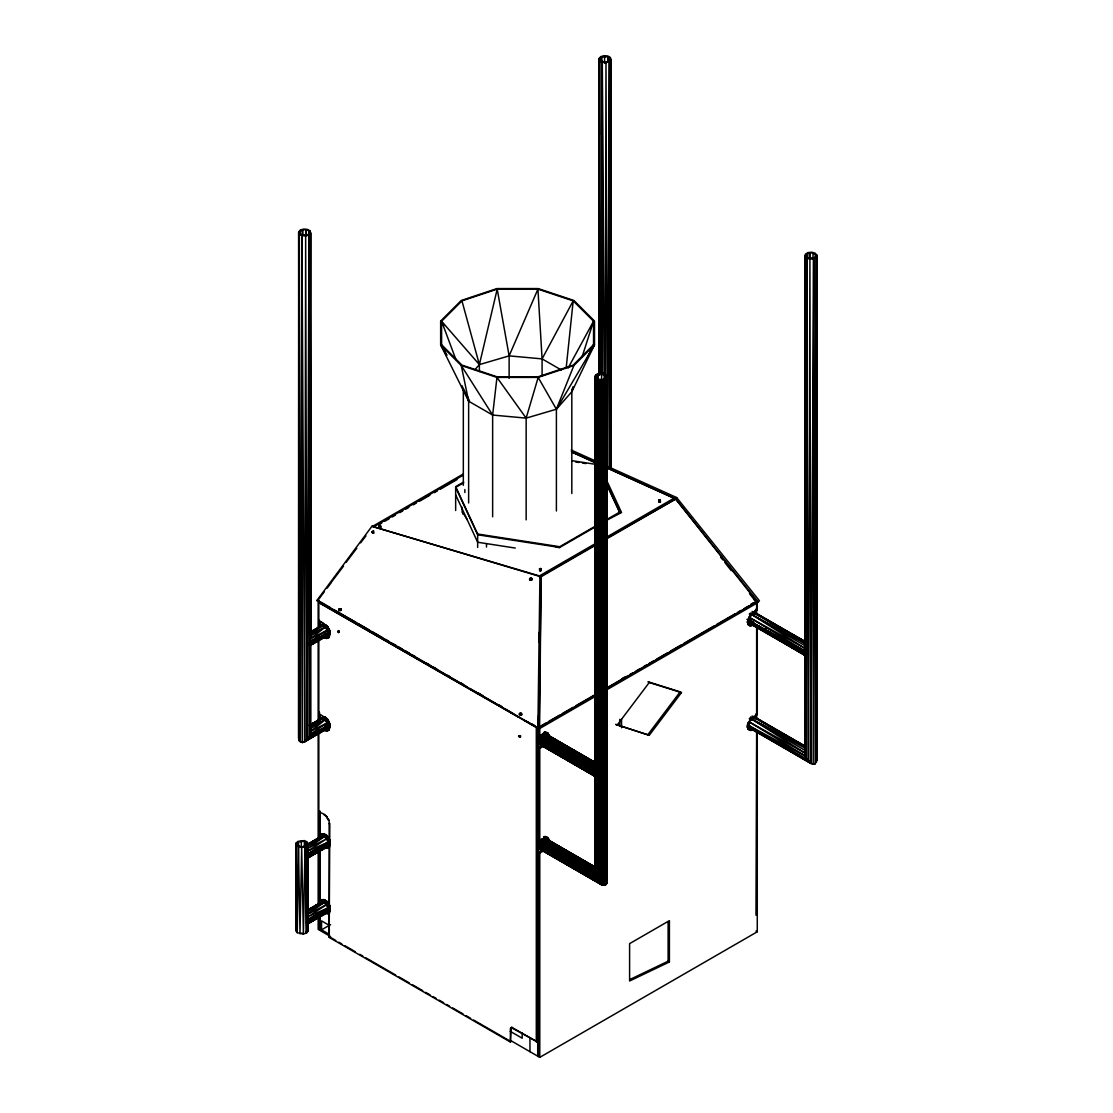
<?xml version="1.0" encoding="UTF-8"?>
<svg xmlns="http://www.w3.org/2000/svg" width="1113" height="1113" viewBox="0 0 1113 1113"><rect width="100%" height="100%" fill="white"/><g stroke="black" fill="none" stroke-linecap="round" stroke-linejoin="round"><path stroke-width="1.5" d="M298.632 738.281L298.701 231.963L300.413 230.029L303.752 229.041L307.466 229.389L310.124 230.92L310.708 233.062L310.777 638.584L308.997 644.566L310.777 645.596L310.777 731.255C310.416 736.138 307.369 741.369 302.374 742.594L299.091 740.702L298.632 738.281L298.701 231.963L298.841 414.217M299.091 740.702L299.286 234.106L301.943 235.636L305.658 235.984L308.997 234.996L310.708 233.062L310.318 641.533L324.022 635.3L327.598 629.972L325.455 626.925L322.798 625.395L310.499 631.753M596.011 458.361L595.886 375.011L595.538 772.325L596.86 775.371L597.778 881.413C599.573 885.572 607.656 887.395 607.239 881.037L607.239 376.764C605.806 371.951 596.498 371.951 595.079 376.764L595.538 772.325L538.748 740.368L541.781 735.095L545.94 733.996L596.679 763.281M596.276 379.477L596.276 375.999L598.251 374.371L604.721 374.691L606.182 376.5L605.291 378.434L602.467 379.575L599.017 379.408L596.568 377.989L596.276 375.999L596.276 379.477L596.276 375.999M538.789 738.726L595.191 770.808L595.079 376.764L598.112 379.797L597.778 881.413L538.748 847.577C538.052 843.598 541.419 837.602 545.94 838.632L596.679 867.917M598.975 374.831L599.031 58.572L600.742 56.638L604.081 55.65L607.795 55.984L610.453 57.528L611.037 59.671L611.107 469.394M599.462 375.123L599.031 58.572L599.337 375.039M601.59 380.785L601.59 373.857M601.465 57.055L601.465 62.272L601.465 57.055L607.935 56.721L609.924 58.363L609.618 60.352L607.169 61.758L603.733 61.938L600.895 60.784L600.004 58.864L601.465 57.055L601.451 62.258M604.721 379.909L604.721 374.691M605.848 884.682L605.458 379.241L605.013 885.169L604.192 379.797L607.239 376.764L606.766 883.458L606.418 375.011L606.209 884.334M610.731 469.185L611.037 59.671L609.34 61.591L605.987 62.578L602.272 62.245L599.629 60.714L599.114 374.914M804.949 746.016L756.089 717.885L753.946 717.329L751.289 718.859L749.132 721.906L804.796 752.931L805.255 655.056L765.201 631.141L764.701 629.499L805.255 651.258L806.577 654.291L804.796 655.32L804.796 752.931C805.158 757.814 808.205 763.045 813.2 764.269L815.161 763.894L816.942 759.956L816.872 255.127L815.161 253.194L811.822 252.22L808.108 252.554L805.45 254.084L804.866 256.227L805.255 651.258L748.312 620.651L751.289 614.223L753.946 612.693L756.089 613.249L804.949 641.38M809.554 258.077L809.568 252.86L813.005 253.041L815.453 254.446L815.746 256.435L813.77 258.077L807.301 257.743L805.84 255.934L806.73 254.014L809.568 252.86L809.582 258.063L809.568 252.86M813.005 258.23L813.005 253.041M758.76 627.802L751.289 623.656L804.796 655.32L749.132 623.099L748.312 620.651L751.998 621.986L749.132 617.27L805.255 651.258L804.866 256.227L806.577 258.16L809.916 259.148L813.631 258.814L815.161 763.894L816.288 257.27L816.942 759.956L816.872 255.127L816.288 257.27L813.631 258.814L813.2 764.269L751.289 728.305L758.718 732.437M329.058 913.676L325.399 912.883L329.058 913.676L329.907 910.657L307.731 923.373L306.409 933.07L306.409 856.843L308.19 850.847L308.176 843.64L306.979 841.79L304.239 840.607L297.811 841.414L296.169 843.139L296.058 930.844L297.254 932.694L303.404 934.016L306.409 933.07L308.051 931.331L308.19 923.637L329.907 910.657L329.587 905.245L326.721 901.154L324.106 899.638L321.768 899.666L320.238 901.252L320.405 903.506M300.399 233.507L300.413 230.029M310.499 724.438L322.798 718.066L325.455 719.61L327.598 722.643L328.418 726.038L327.598 728.486L304.698 741.787L301.943 235.636L300.413 742.218L299.286 234.106M305.992 234.899L306.005 229.695L302.569 229.862L300.12 231.281L299.828 233.271L301.804 234.899L308.273 234.579L309.734 232.77L308.844 230.836L306.005 229.695L306.019 234.913L306.005 229.695M309.971 284.636L310.124 230.92L310.777 638.584L327.598 629.972L328.418 633.367L327.598 635.801L310.318 645.331L310.318 734.218C316.802 731.909 324.815 729.738 327.598 722.643L310.777 731.255L310.318 728.848L325.455 719.61L310.777 731.255M595.886 375.011L596.095 773.869L555.304 750.732L596.095 773.869L596.86 379.241L595.149 377.307L595.733 375.164L598.391 373.634L602.105 373.3L605.458 374.274L607.155 376.208L606.571 378.35L603.914 379.881L600.199 380.229L596.86 379.241L596.86 880.007L597.778 881.413L541.6 848.829L559.505 859.292M598.557 881.886L604.526 885.308L604.192 379.797L601.159 380.27L599.963 883.722L599.587 380.145L598.112 379.797L596.86 775.371L595.191 776.331L539.861 744.514L538.748 740.368L596.095 773.869L555.304 750.732M604.582 63.163L604.596 56.207M604.178 378.935L604.192 373.718M604.192 379.797L603.483 885.35L538.748 847.577L597.778 881.413L556.222 857.066C552.493 855.73 557.808 858.137 555.484 855.271L538.748 845.004L595.538 876.961L596.86 880.007L556.194 857.024L555.484 855.271L542.351 847.897L596.095 878.505L596.095 775.803L556.194 752.388L555.484 750.621L538.748 740.368L596.095 773.869M605.263 374.984L605.987 62.578L607.044 376.417M805.255 372.173L804.796 648.295L749.132 617.27L752.889 622.932L764.534 629.666M815.439 257.924L815.453 254.446M324.064 729.891L304.698 741.787L305.658 235.984L307.035 739.908L328.418 726.038C324.022 725.314 321.546 731.519 327.598 728.486L307.035 739.908L308.997 234.996L310.318 641.533L328.418 633.367L310.318 645.331C324.022 636.9 339.256 625.854 308.997 644.566L316.454 640.949L308.997 644.566L324.481 634.772L328.418 633.367L310.318 645.331M601.09 372.591L602.272 62.245L604.401 374.9M805.255 651.258L806.577 258.16L808.539 761.584L749.132 727.735L748.312 725.286L749.132 721.906L805.255 755.894L805.255 655.056L748.312 620.651L751.762 622.028M607.378 466.556L609.34 61.591L610.397 467.488M747.435 622.654L750.273 623.071L747.435 622.654L749.119 623.489M813.631 258.814L810.876 763.462L749.132 727.735M538.553 715.214L538.428 727.346L539.61 727.415L596.61 694.512M539.249 642.479L539.346 632.087M539.61 727.415L541.071 576.743L596.471 544.716M308.162 918.851L308.19 857.859L306.409 856.843L307.452 845.574L306.409 933.07L305.032 846.965L307.452 845.574L308.176 843.64L307.731 853.796L329.907 842.527L329.058 838.117L326.721 835.376L324.106 833.874L321.768 833.901L320.238 835.473L320.405 837.727L321.768 833.901L324.106 833.874L326.721 835.376L329.587 839.466L326.512 838.91L324.12 836.684L323.062 833.985L327.723 836.67L330.088 840.343M537.899 728.639L539.93 576.478L371.923 526.282L316.871 600.505L539.082 728.598L541.113 576.437L371.923 526.282M329.058 847.897L325.399 847.118L329.058 847.897L329.907 842.527L328.558 846.562L307.731 857.594L307.731 919.575L306.409 922.607L308.19 923.637L326.512 912.924L329.142 910.587L329.907 908.291L306.409 922.607L328.377 910.796L328.098 907.846L322.965 901.001L323.062 899.763L326.721 901.154L329.587 905.245L326.512 904.688L307.731 914.204L307.731 919.575L328.377 908.876L328.905 907.485L326.944 903.311L322.965 901.001L308.51 909.961M539.499 739.895L538.859 738.072L540.083 738.67L539.499 739.895L540.348 735.971L541.781 736.194L542.073 734.497L543.909 734.914M541.308 841.331L539.012 842.736L540.083 843.306L539.499 844.53L539.541 843.014L541.308 841.331L540.334 840.621M749.119 728.125L747.435 727.359L748.548 726.399L748.506 722.281L747.435 727.359L749.119 728.125L750.899 726.998M341.246 610.105L339.799 610.453L341.357 609.493L339.855 608.881L339.799 610.453L338.783 609.562L341.135 608.936M519.924 713.377L521.677 713.6L519.451 714.824L519.507 713.656L521.232 713.336L519.507 713.656L521.399 715.13L519.312 714.226L520.773 713.516L519.924 713.377L521.788 714.769L520.327 715.116L521.399 715.13M754.92 613.764L753.501 612.915L753.738 613.82L754.837 613.5M755.157 614.195L755.198 613.04M753.515 717.551L755.017 718.511M537.941 737.71L537.718 743.804L538.428 743.178M537.941 842.346L537.718 848.44L538.428 847.814M309.177 922.566L329.824 911.575L328.098 911.589L307.731 923.373L308.051 931.331L308.19 923.637M320.961 626.953L321.142 625.409L322.881 624.101L324.12 626.953L326.679 627.607L328.641 632.003L328.418 633.923L326.123 635.217M329.072 722.017L326.123 721.53L322.881 716.786L321.142 718.094L320.961 719.638L322.881 716.786L325.413 717.384L327.959 719.708L323.313 717.05L321.142 718.094M321.142 625.409L322.881 624.101L325.413 624.713L324.12 626.953M323.313 717.05L325.413 717.384L324.12 719.624L326.679 720.278L328.641 724.688L328.418 726.594L326.123 727.902M308.176 843.64L308.19 850.847L329.824 841.484L324.954 835.863L322.965 835.237L320.474 837.185L320.6 836.392M323.062 899.763L321.198 900.403L320.474 902.949L321.768 899.666L325.399 900.487L330.088 906.107M566.225 367.401L573.195 300.872L537.927 289.13L497.205 289.13L461.951 300.872L441.597 321.24L441.597 344.738L446.856 355.353L440.651 344.891L440.651 321.087L461.255 300.482L496.954 288.573L538.177 288.573L573.877 300.482L594.495 321.087L594.495 344.891L571.818 391.762L556.403 409.222L526.157 418.126L492.642 415.052L468.629 401.195L440.651 344.891L461.255 365.495L492.642 415.052L492.642 516.822M326.471 635.773L328.363 635.732L329.587 634.396L329.685 630.348L325.413 624.713L321.713 625.089L321.907 626.202L324.954 626.118L326.679 627.607L326.123 628.859L329.072 629.332L329.685 630.348L330.074 633.589L328.961 635.732L326.735 636.107L328.961 635.732L330.074 633.589L329.072 629.332L327.959 627.036L323.313 624.365M326.735 728.778L329.587 727.067L329.685 723.033L330.074 726.274L328.961 728.417L326.471 728.459L328.961 728.417L330.074 726.274L329.838 724.772L327.361 724.215L328.001 722.407M492.642 415.052L496.954 377.404L461.255 365.495L468.629 401.195L468.629 502.965M316.245 640.921L316.495 638.89L315.549 638.959M307.452 845.574L307.731 853.796L328.098 842.068L328.558 839.939L328.377 843.111L306.409 856.843L329.907 844.878L308.19 857.859L328.098 845.824L328.377 843.111L326.512 838.91L327.723 836.67M770.78 634.994L805.255 655.056L749.132 623.099C755.602 627.426 751.428 617.84 751.832 623.586L765.243 631.335C768.262 630.974 762.767 628.205 764.784 631.057L766.398 630.779L765.243 631.335L765.939 630.709L806.577 654.291L806.577 258.16L806.577 758.927L748.312 725.286L805.255 755.894M752.263 623.656L748.312 620.651L765.201 629.555L806.577 654.291L765.201 631.141L765.354 629.457M748.785 722.407L747.435 726.441L749.327 726.956L748.367 727.652L748.145 726.733L749.8 726.65C749.633 724.16 745.96 723.631 749.216 723.45L748.785 722.407L747.435 724.619L747.853 723.547M324.481 634.772L324.022 636.427L327.598 635.801M308.997 234.996L308.997 737.251C310.374 738.239 320.182 731.408 316.329 732.507C316.384 733.968 316.036 733.94 316.342 732.048C337.99 720.403 313.087 735.095 307.035 739.908M316.342 732.048L308.997 737.251L316.718 731.937L308.997 737.251L316.718 733.537M307.731 919.575L328.098 907.846L328.558 905.704L329.824 907.262L328.905 907.485L329.031 911.213L326.512 912.924M520.536 736.778L519.576 737.14L518.867 735.735C523.778 738.573 515.277 735.637 519.966 736.138L519.966 737.098M545.12 734.58L544.229 732.493L543.784 733.982M766.523 630.626C765.021 632.56 766.008 628.358 764.575 629.582L765.424 629.095M316.732 640.838L317.01 639.182L324.231 634.994M323.911 729.043L324.996 727.429L310.318 734.218L327.598 722.643L324.579 727.29M542.991 744.806L542.546 743.15L555.484 752.207L596.095 775.803L538.748 742.928L596.095 775.803L541.628 744.221L556.055 752.165L555.484 750.621L542.351 743.261M557.738 857.942L543.074 849.289C543.074 850.221 542.629 845.24 538.609 846.367L539.429 842.986L541.572 839.939L544.229 838.409M324.328 727.373L323.313 728.625M378.851 525.712C382.635 525.113 376.417 526.839 380.145 526.964L379.909 525.364M539.624 570.719C540.042 564.861 542.295 573.626 539.457 568.813M658.562 500.043C661.706 501.504 658.006 497.622 658.729 501.949M315.633 638.306C315.494 642.382 317.567 638.361 315.494 639.419M752.235 622.084L753.251 621.861L752.513 622.626C752.791 625.909 752.945 620.525 751.47 623.03L752.986 623.238M538.762 740.187L541.781 736.194M538.762 844.823L538.859 842.708L539.541 843.014L538.567 844.739M544.229 733.773L541.572 735.303L538.609 741.731L539.429 744.18L541.572 744.736M748.924 724.619L747.936 726.65L749.216 723.45L748.451 724.034L749.327 726.956M511.229 1027.549L510.408 1042.032L510.408 1028.579L511.702 1027.285L536.939 1041.657L536.939 727.749L318.819 602.55L318.819 621.235C324.593 623.697 330.533 628.831 329.671 635.732L328.544 637.777L329.198 637.401L326.526 638.472L323.994 637.679M751.957 623.419L751.581 622.195M749.216 725.759L749.007 726.469L749.216 725.759L747.435 725.523L747.435 727.359M545.495 838.757L543.798 837.073L543.798 838.632M545.495 837.852L545.245 838.701L543.714 837.379L545.495 837.852L545.133 838.673L543.798 837.073M526.157 519.882L526.157 418.126L538.177 377.404L573.877 365.495L594.495 344.891L556.403 409.222L556.403 510.992M747.435 725.523L748.479 723.742M327.723 902.448L326.512 904.688L308.19 916.625L328.905 907.485M573.404 386.837L571.818 391.762L571.818 493.532M581.974 357.203L593.549 321.24L573.195 300.872L542.087 358.887L542.087 376.152M328.377 910.796L329.587 912.966L326.721 913.703M555.484 752.207L543.255 744.987L542.546 743.15M556.11 751.609L596.86 775.371L555.957 752.151L556.013 751.303L596.86 775.371L556.208 752.458M555.345 856.76L543.269 849.622L542.546 847.786M328.001 629.735L327.361 631.53L329.838 632.087M296.781 928.91L296.058 930.844L296.169 843.139L296.615 904.897M325.399 834.722L324.12 836.684L307.731 848.426L326.512 838.91L308.19 850.847M325.399 900.487L324.12 902.462L307.731 914.204M573.877 365.495L556.403 409.222L538.177 377.404L496.954 377.404L526.157 418.126M538.567 740.103L539.068 738.851L595.538 772.325L595.288 375.846L595.191 770.808L539.861 737.502L595.191 768.081L595.079 769.375L539.861 737.502M509.128 378.309L509.128 355.868L537.927 289.13L542.087 358.887L561.272 369.961M326.123 721.53L327.472 719.443L325.413 717.384M306.409 856.843L328.488 844.085L329.824 841.484M306.409 922.607L328.488 909.864L329.824 907.262M556.055 752.165L555.832 750.955M542.351 849.483L543.172 848.969L542.351 847.897M542.393 849.275L542.073 847.73L538.748 845.004L596.095 878.505L555.484 855.271L556.124 856.44L555.304 856.954M571.665 389.981L573.181 386.865M586.76 358.789L593.549 344.738L593.549 321.24L568.145 367.986M338.561 632.532L338.561 631.238C337.309 635.481 340.425 628.706 337.587 631.335L339.103 632.156M538.219 738.503L538.163 741.968M538.219 843.153L538.163 846.603M374.024 532.946L372.479 532.988L373.537 532.904L372.549 531.193L373.398 531.318L372.952 532.932L371.937 532.042L373.843 531.151M318.819 639.864L318.819 713.92C324.593 716.369 330.533 721.502 329.671 728.417L328.544 730.462L329.198 730.086L326.526 731.158L323.994 730.365M590.92 349.204L593.549 344.738L573.195 365.106L537.927 376.862L497.205 376.862L461.951 365.106L441.597 344.738M555.832 855.591L556.055 856.801L596.86 880.007L555.999 855.925L596.095 878.505L555.304 855.368M315.549 733.105L316.454 732.159M755.198 601.73L757.271 602.926L757.271 609.924C752.026 612.15 747.199 617.117 747.936 623.21L749.021 625.172L750.969 625.84L753.39 625.075L747.727 624.421L749.021 625.172M757.271 628.024L757.271 714.56C752.026 716.786 747.199 721.767 747.936 727.846L749.021 729.808L750.969 730.476L753.39 729.725L747.727 729.057L749.021 729.808M306.632 739.046L308.273 736.834M324.412 591.601L318.207 599.963L319.403 601.229M327.222 588.095L331.298 582.6M331.646 581.849L343.541 566.1M346.115 562.357L356.786 548.236M360.598 542.852L365.968 535.868M320.6 902.156L320.474 902.949M617.075 725.175L649.269 682.506L681.462 692.606L649.269 735.276L615.781 724.438L649.269 735.276M647.975 734.524L680.168 691.855L681.462 692.606M542.268 744.527L542.073 743.094L538.609 741.731L546.163 746.906M543.172 744.973L554.844 751.47L543.061 744.569L555.484 750.621M543.172 849.609L555.206 856.634L543.269 849.595L554.844 856.106L555.484 855.271M556.973 751.595L555.693 750.872M556.973 856.245L555.693 855.507M765.661 630.501L764.422 630.501L765.188 629.555L765.939 630.709M748.103 619.301L748.312 621.207L749.87 622.097L748.367 623.016L747.157 621.68L749.216 620.136L746.893 619.385M323.313 635.94L324.092 634.229M475.056 369.53L479.383 364.619L497.205 289.13L509.128 355.868L542.087 358.887M298.548 841.831L297.129 843.431L297.616 845.212L299.814 846.492L302.903 846.77L307.105 844.35L306.618 842.569L304.406 841.289L298.548 841.831L298.548 847.035M305.685 932.652L307.105 931.052M607.823 468.364L675.494 498.861L676.662 497.539L759.414 600.756L758.245 602.063L753.724 599.49M541.182 568.84L539.402 569.105M326.679 627.607L327.472 626.772L325.413 624.713M765.494 631.238L806.577 654.291L765.452 629.749L766.106 629.388L765.591 630.111L766.189 629.332L765.605 631.196M543.102 744.694L542.88 743.484L555.025 750.565L543.061 743.818L543.005 744.68L554.844 751.47L543.255 744.903M316.579 733.453L324.022 729.112M324.342 728.973L328.418 726.038L324.759 727.373M328.905 841.72L329.142 844.823L328.098 845.824L307.731 857.594L328.377 845.017M753.612 622.877L752.75 623.224L753.571 622.543L752.068 622.181L752.722 621.555M766.189 629.332L764.575 629.582M323.062 833.985L320.238 835.473L320.141 837.477L308.51 844.183M321.198 900.403L320.141 903.255L308.12 909.822M317.163 721.572L320.641 718.636L309.4 725.398M324.787 635.843L328.418 633.367L324.579 634.619M310.499 633.951L325.455 626.925L310.777 638.584L310.124 230.92M751.47 623.03L752.305 622.417M764.422 630.501L765.243 629.888M322.965 835.237L308.12 844.057L321.727 836.141L326.944 837.533M322.965 901.001L320.141 903.255L321.351 901.558L326.944 903.311M328.418 726.038L324.94 727.429L328.418 726.038L324.787 728.528M751.386 622.445L752.305 621.805L751.623 622.111M765.243 629.276L764.339 629.916L765.188 629.555M310.374 633.728L322.798 625.395L309.233 632.657M310.318 641.533L327.598 629.972M310.374 726.399L322.798 718.066L309.233 725.328M311.835 854.854L314.562 853.017M310.457 921.536L313.198 919.714M316.259 732.465L308.997 737.251L316.078 733.161M316.231 639.822L308.997 644.566L316.12 640.754M323.299 635.746L326.234 633.881L323.396 635.676M315.062 733.676L317.873 731.881M751.832 623.586L752.722 623.03M315.522 906.733L318.471 904.925M322.937 636.678L325.886 634.869M312.642 735.679L317.233 733.036M322.937 729.349L325.886 727.554M310.318 636.163L325.455 626.925M317.247 640.337L323.911 636.358M310.805 631.878L320.641 625.951M307.327 844.795L321.727 836.141L321.198 834.625M307.327 910.573L321.727 901.92L308.148 909.669M329.893 845.616L326.512 847.146M311.696 644.524L325.455 636.372L322.464 637.86M311.028 737.516L302.374 742.594L301.943 235.636M313.908 735.818L322.561 730.74M323.897 635.662L317.247 639.238L323.758 635.44M322.45 637.666L325.386 635.968L322.311 637.638M463.272 474.013L372.994 526.129L374.191 527.395M374.079 526.616L462.855 475.362M378.712 524.793L381.717 523.054M384.722 521.315L389.244 518.714M392.249 516.975L395.254 515.236M399.776 512.634L402.781 510.895M405.786 509.156L408.805 507.417M413.313 504.815L416.318 503.076M419.337 501.337L429.868 495.257M434.376 492.656L437.381 490.916M440.4 489.177L456.942 479.62M455.662 510.519L455.662 486.645L463.634 482.04M456.998 486.631L463.634 482.792M318.819 602.55L518.95 717.356M323.994 624.226L327.166 625.979L329.949 631.252M315.8 640.323L318.388 638.834M317.455 639.697L323.841 635.996L317.4 640.017M325.219 635.203L328.418 633.367L324.94 634.758L325.163 635.537M326.526 638.472L327.166 638.097L324.634 637.304M455.662 486.645L477.658 534.017L559.714 546.706L595.747 525.906M607.768 518.964L619.774 512.036L607.002 484.531M455.662 487.397L477.658 534.769L559.714 547.457L595.747 526.644M607.768 519.715L621.541 512.509L607.364 481.943M596.234 543.102L539.402 575.922L539.624 577.536M606.71 537.064L674.033 498.193L674.255 499.807M596.721 543.854L539.888 576.673L541.071 576.743M607.197 537.802L675.702 499.014L757.09 601.855L607.114 688.446M606.891 538.748L675.702 499.014M323.994 716.911L327.166 718.664L329.198 721.697L328.544 722.073M315.8 733.008L323.758 728.125M315.049 734.622L325.386 728.639L320.836 731.158M326.526 731.158L327.166 730.782L324.634 729.989M318.819 732.549L318.819 811.822L319.459 811.46M318.819 811.822L324.634 814.438L329.128 820.017L329.17 937.396L510.408 1042.032M323.994 814.813L327.222 816.733M329.17 823.787L329.824 823.411L329.17 937.396M307.884 846.061L324.12 836.684L307.466 845.017M621.68 678.819L624.685 677.094M750.705 604.331L753.724 602.592M755.977 601.284L756.631 600.909L756.631 614.779M541.433 725.606L545.927 723.005M548.932 721.28L559.436 715.214M562.427 713.489L572.931 707.423M575.922 705.698L593.925 695.305M608.922 686.638L626.925 676.245M629.93 674.52L632.921 672.781M635.926 671.056L640.42 668.454M643.425 666.729L646.416 664.99M649.422 663.265L653.915 660.663M656.92 658.924L667.424 652.872M670.416 651.133L680.919 645.081M683.925 643.342L713.92 626.021M716.911 624.296L734.914 613.903M737.919 612.164L740.91 610.439M743.915 608.7L748.409 606.112M751.414 604.373L754.419 602.648M540 726.872L595.497 694.832M607.489 687.904L755.977 602.175M537.718 1056.154L537.718 727.29L539.791 728.486L595.288 696.446M607.281 689.517L757.271 602.926M538.497 734.733L539.791 735.484L546.107 732.479L548.055 733.147L549.126 735.123L544.814 731.742L546.107 732.479M752.068 622.181L753.098 621.583M539.791 748.395L543.673 746.155L542.379 745.418L538.497 747.658L539.791 748.395L539.791 840.12L538.497 839.383M765.021 629.652L765.939 629.123M765.841 630.403L766.537 630M307.884 911.825L324.12 902.462L307.466 910.782M321.532 929.842L329.295 934.322L329.295 925.362L321.532 920.868L321.532 929.842L330.547 924.639M539.791 840.12L546.107 837.115L548.055 837.783L549.126 839.759L544.814 836.378L546.107 837.115M539.791 853.045L543.673 850.791L542.379 850.054L538.497 852.294L539.791 853.045L539.791 1057.35L510.464 1040.418M511.048 1027.661L512.342 1027.452M511.702 1027.828L536.939 1041.657M755.977 915.192L756.631 730.977M539.791 1057.35L757.271 931.79L757.271 730.935M316.078 640.504L308.997 644.566L316.12 640.17L315.369 639.711M313.518 907.749L316.523 906.024M309.901 632.657L322.798 625.395M309.901 725.328L322.798 718.066M315.299 734.218L319.64 731.811M753.251 623.336L752.305 623.864L753.445 623.308M765.243 631.335L766.189 630.807M323.02 636.358L325.914 634.758M315.146 641.575L318.081 639.961M323.02 729.029L325.914 727.443M308.426 844.517L314.186 841.372M311.306 908.709L317.066 905.579M316.12 733.439L308.997 737.251L315.981 732.604M323.299 635.147L326.234 633.687M323.577 635.843L326.095 634.591M323.577 728.528L326.095 727.276M629.833 979.537L668.12 961.201L669.414 961.952L669.414 920.646L629.596 943.643L629.596 981.012L669.414 961.952M752.513 622.626L753.445 622.181M310.499 726.622L325.455 719.61M323.076 635.092L326.151 633.659M754.211 718.414L754.92 718.4M338.881 630.584L338.561 631.238M340.689 608.672L338.964 608.992L340.856 610.467M751.998 614.473L754.405 613.569M751.998 719.109L754.405 718.205M519.576 735.665L520.675 735.916M326.721 847.939L329.587 847.202L328.098 845.824L329.824 845.797M509.128 355.868L479.383 364.619L441.597 321.24L455.885 359.485M544.494 839.494L542.894 839.953L542.073 839.132M325.455 729.043L327.598 728.486M532.028 579.678L530.108 580.096L529.565 579.136L531.471 578.245L529.746 578.565L531.638 580.04L530.108 580.096L531.165 579.998L529.705 579.734L530.818 579.553L529.565 579.136L531.012 578.412L530.178 578.287L532.139 579.066M660.357 501.42L659.244 501.393L659.007 499.793M373.398 531.318L371.937 532.042L373.537 532.904M541.781 744.694L539.861 744.514L595.079 776.401L595.538 876.961L539.179 843.557L595.191 875.444L595.079 776.401L539.179 743.887L595.538 776.123L595.538 876.961M541.781 849.33L539.179 848.523L602.342 885.085L602.731 380.145L603.483 885.35L538.748 847.577M339.312 610.522L340.383 610.425L338.922 610.174L340.035 609.994L338.783 609.562L340.23 608.853L339.395 608.728M327.361 633.965L329.587 634.396M327.361 726.65L329.587 727.067M539.93 576.478L541.113 576.437M316.871 600.505L355.631 622.25M531.638 580.04L530.581 580.026L530.637 578.44L531.917 578.496M748.367 727.652L750.273 727.707M757.09 601.855L755.908 601.771L749.494 593.66M601.159 380.27L601.159 884.543L539.861 849.149L602.342 885.085L601.159 380.27L599.587 380.145L598.822 882.665L598.112 379.797M299.814 933.195L302.903 933.473M340.147 609.381L341.357 609.493M520.689 714.045L521.886 714.156M572.152 460.685L596.081 464.399M575.56 461.965L578.983 462.493M582.405 463.022L585.828 463.551M556.055 547.095L559.436 547.61M515.263 548.055L477.658 542.24L455.662 494.868M329.893 911.38L329.031 911.213L329.824 911.575M753.738 613.82L751.79 613.416L751.609 615.002L749.258 614.07M540.083 847.73L539.61 848.036M541.572 849.372L539.429 848.816L538.609 846.367L541.808 848.078M323.229 718.288L326.679 720.278M680.168 691.855L647.975 681.768L649.269 682.506M554.538 751.665L555.206 751.998L543.269 744.959L555.206 751.998M543.701 744.319L542.754 743.387M543.701 848.955L542.754 848.036M546.066 735.331L545.815 733.676L543.701 732.744M571.233 450.042L596.401 461.38M607.42 466.347L676.662 497.539M571.637 452.059L595.232 462.702M571.442 451.697L596.693 463.147M607.74 468.156L674.033 498.193M538.789 843.362L539.499 844.53M805.534 747.046L751.289 718.859L804.796 752.931M541.808 743.442L538.609 741.731L541.892 743.999M751.289 614.223L805.255 645.874L804.796 648.295L751.289 614.223L805.075 643.551M805.075 748.186L751.289 718.859L805.255 750.524M543.255 849.539L554.844 856.106L543.061 849.205L554.761 855.549L542.88 848.12L555.025 855.201L543.061 848.454L543.005 849.316M794.946 741.258L804.073 746.28M539.861 842.138L595.191 872.717L595.079 874.011L539.861 842.138L595.191 875.444M761.751 629.457L764.728 631.113M785.388 631.168L788.324 632.796M791.246 634.438L794.167 636.066M797.103 637.693L800.024 639.321M761.682 734.093L764.659 735.749M541.781 735.095L596.095 766.064L595.538 766.954L540.751 736.194L595.191 768.081L595.538 766.954L541.781 735.095L596.457 765.716L542.894 734.288L595.789 764.381L544.007 733.815L595.858 763.365M541.781 839.745L596.095 870.7L595.538 871.59L540.751 840.83L595.191 872.717L595.538 871.59L541.781 839.745L596.457 870.352L542.894 838.924L596.29 868.905L544.007 838.451L595.858 868.001L545.05 838.353L596.318 867.862M769.737 622.223L772.728 623.92M775.733 625.603L778.724 627.287M781.729 628.97L786.223 631.502M789.214 633.186L792.219 634.869M795.211 636.553L804.198 641.617M540.904 742.997L543.714 744.569M540.904 847.633L543.714 849.205M805.116 643.481L753.946 612.693L804.88 641.408M804.88 746.044L753.946 717.329L805.589 746.92M554.761 750.913L543.172 744.138M543.172 849.01L554.761 855.549M765.688 631.182L806.577 654.291L765.647 630.041M544.744 746.364L547.693 748.033M595.789 869.016L542.894 838.924L595.358 869.211M565.877 862.978L568.882 864.69M765.8 631.015L806.577 654.291L765.786 630.389M555.011 751.943L559.463 754.489M596.86 880.007L556.11 856.481M753.946 612.693L805.589 642.284M556.027 751.971L596.86 775.371M788.95 633.394L791.955 635.12M546.274 851.89L549.252 853.615M565.696 863.034L568.673 864.745M585.104 874.164L588.095 875.889M755.977 609.173L757.271 609.924M752.096 611.413L753.39 612.164M749.675 613.458L750.969 614.209M752.694 622.57L764.701 629.499M764.464 629.93L752.861 623.53M752.736 623.711L764.659 630.598M781.076 640.434L784.053 642.145M794.459 648.156L797.423 649.881M749.675 625.089L750.969 625.84M755.977 713.809L757.271 714.56M752.096 716.049L753.39 716.8M749.675 718.094L750.969 718.845M761.779 733.926L764.756 735.637M775.163 741.648L778.14 743.373M781.117 745.098L784.095 746.809M749.675 729.738L750.969 730.476M546.747 732.41L548.055 733.147M319.459 601.284L318.165 600.533L318.165 628.233M320.238 601.73L330.644 607.74M333.608 609.451L369.279 630.041M372.243 631.753L382.649 637.763M385.627 639.474L388.59 641.199M391.567 642.911L396.019 645.484M398.997 647.196L401.974 648.921M404.937 650.632L409.403 653.206M412.366 654.917L415.344 656.642M425.75 662.638L429.632 664.892M433.708 667.244L436.672 668.955M447.078 674.965L450.042 676.676M460.448 682.686L463.425 684.398M478.284 692.982L482.736 695.555M499.083 704.988L502.06 706.699M531.777 723.867L534.755 725.579M523.444 719.944L535.45 726.872M542.894 734.288L595.358 764.575M555.025 752.068L559.477 754.642M320.753 621.611L323.34 623.113M315.369 638.25L316.495 638.89M315.633 639.432L316.329 639.836M755.977 931.038L757.271 931.79M546.747 837.046L548.055 837.783M563.957 861.879L566.934 863.591M595.205 879.924L599.67 882.498M510.227 1031.32L522.192 1038.22L522.192 1033.017M330.589 936.576L320.238 930.593L320.238 915.916M331.312 937.883L335.806 940.485M338.811 942.21L341.802 943.935M344.793 945.66L355.284 951.726M359.777 954.314L362.768 956.039M365.76 957.778L395.727 975.071M398.718 976.797L409.208 982.849M412.2 984.588L422.676 990.64M425.681 992.365L430.175 994.952M433.166 996.692L436.157 998.417M439.162 1000.142L443.656 1002.743M446.647 1004.469L449.638 1006.194M452.643 1007.933L463.119 1013.985M466.124 1015.71L470.618 1018.312M473.609 1020.037L511.048 1041.657M358.636 623.99L390.218 642.298M393.223 644.037L411.267 654.5M414.273 656.253L424.804 662.346M427.809 664.085L445.854 674.548M448.859 676.301L466.904 686.749M469.909 688.502L480.44 694.595M483.445 696.348L501.49 706.811M504.495 708.55L513.524 713.781M525.545 720.751L534.574 725.982M554.803 751.609L557.738 753.306M596.401 867.876L545.94 838.632L547.193 841.414M751.289 623.656L767.775 633.255M544.007 733.815L596.29 764.228M541.586 848.829L542.546 849.372M595.998 763.393L545.05 733.717L596.318 763.226L545.94 733.996L547.193 736.778M804.407 641.519L756.089 613.249L759.581 616.199M756.089 717.885L804.407 746.169M541.655 744.207L542.393 744.639M538.748 742.928L595.538 776.123M751.289 728.305L810.876 763.462L809.916 259.148L808.539 761.584L748.312 725.286M543.088 744.5L554.844 751.47M543.088 849.136L554.844 856.106M751.553 622.779L748.312 620.651L751.706 623.113M541.892 848.635L538.609 846.367L542.268 849.163M327.417 635.022L328.363 635.732M327.417 727.707L328.363 728.403M544.229 732.493L545.815 733.676M808.942 760.722L810.876 762.28M326.944 847.104L327.723 847.842M326.944 912.883L327.723 913.62M751.79 718.052L752.611 718.887L751.025 720.25L749.244 718.72M748.312 621.207L749.327 622.32M328.488 844.085L329.142 844.823M328.488 909.864L329.142 910.587M440.651 321.087L444.004 324.913M675.494 498.861L758.245 602.063M467.223 519.757L462.994 512.717L462.994 514.234M720.57 557.126L722.713 559.825M724.855 562.538L731.283 570.649M597.584 879.59L599.225 881.802M322.116 719.221L321.713 717.76M327.472 626.772L329.072 629.332M326.582 817.109L328.474 820.392M461.923 385.668L469.449 400.819M317.4 732.702L317.177 731.923M607.002 485.268L619.774 512.773L619.774 512.036M304.239 840.607L305.866 845.337M461.951 300.872L479.383 364.619L479.383 371.519M467.307 396.353L468.629 401.195M296.169 843.139L296.726 846.061M660.134 499.807L660.524 501.685M660.023 500.377L660.246 501.977M659.633 499.695L659.856 501.295M659.453 500.558L659.689 502.158M658.854 500.544L659.091 502.144M541.029 568.576L541.141 570.746M540.515 568.465L540.751 570.065M540.348 569.327L540.584 570.927M539.902 568.562L540.125 570.162M539.749 569.313L539.986 570.913M380.576 525.739L380.799 527.339M380.409 525.475L380.646 527.075M380.298 526.032L380.535 527.645M379.742 526.226L379.964 527.826M379.296 525.447L379.519 527.061M379.143 526.212L379.366 527.812M607.114 879.59L607.239 881.037M307.745 924.875L307.814 929.369M599.031 58.572L599.351 134.896M816.385 718.775L816.483 757.007M607.142 404.158L607.35 466.57M599.629 60.714L600.477 372.632M816.288 257.27L816.483 762.377M610.481 78.369L610.995 469.324M610.481 126.993L610.62 469.102M602.272 62.245L602.606 373.467M756.631 626.925L756.631 718.845M755.977 609.952L755.977 614.293M755.977 714.685L755.977 719.221M755.198 610.383L755.198 613.959M750.802 612.887L750.802 616.338M750.802 716.786L750.802 720.25M750.023 622.821L750.023 626.285M750.023 726.719L750.023 730.184M668.12 921.62L668.12 961.201M621.541 719.081L621.541 727.763M619.774 719.346L619.774 726.302M609.34 61.591L609.34 468.267M605.458 379.241L605.458 884.974M559.714 546.706L559.714 547.457M543.673 732.465L543.673 735.93M539.791 728.486L539.791 735.484M538.497 727.749L538.497 1056.599M536.299 728.111L536.299 1042.032M529.955 1037.775L529.955 1051.674M486.492 543.603L486.492 547.067M477.658 534.017L477.658 547.457M464.858 489.553L464.858 492.544M463.328 388.743L463.328 485.324M462.145 507.291L462.145 512.509M320.238 621.291L320.238 626.48M320.238 714.574L320.238 719.749M320.238 811.294L320.238 837.908M320.238 850.499L320.238 903.686M319.459 620.317L319.459 627.245M319.459 712.056L319.459 720.709M319.459 810.709L319.459 838.409M319.459 850.527L319.459 904.187M319.459 916.291L319.459 930.148L318.165 929.397L318.165 917.279M318.165 640.351L318.165 719.958M318.165 733.815L318.165 839.397M318.165 851.515L318.165 905.161M306.618 842.569L306.618 846.033M304.406 841.289L304.406 846.492M301.331 841.011L301.331 847.953M300.12 231.281L300.12 234.746L300.12 231.281M308.844 230.836L308.844 236.039L308.844 230.836M598.251 374.371L598.251 379.589L598.251 374.371M806.73 254.014L806.73 259.204L806.73 254.014M607.935 56.721L607.921 61.938L607.935 56.721M298.479 846.701L297.254 932.694L296.42 845.115L301.679 847.396L305.032 846.965L303.404 934.016L301.679 847.396L299.995 933.877L298.479 846.701M321.351 835.78L320.141 837.477L321.351 835.78M540.083 743.094L539.29 742.914L540.083 743.094M556.208 857.093L597.778 881.413L556.208 857.093M302.597 235.08L302.569 229.862L302.569 235.08"/></g></svg>
